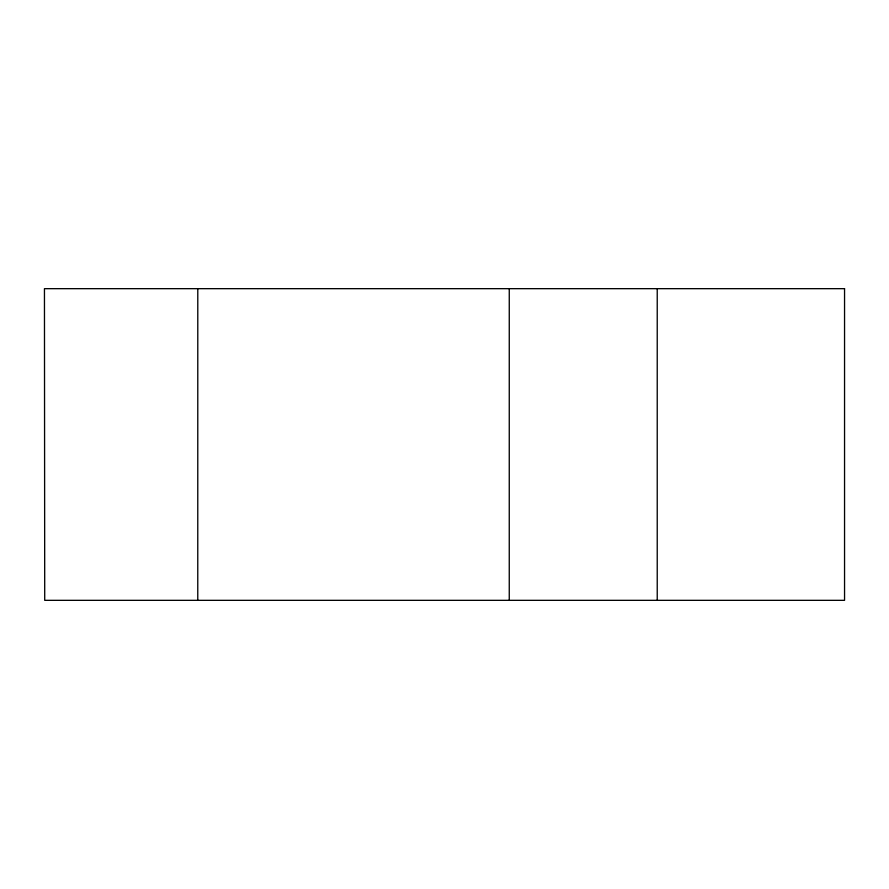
<?xml version="1.0" encoding="UTF-8"?>
<svg xmlns="http://www.w3.org/2000/svg" width="889" height="889" viewBox="0 0 889 889"><rect width="100%" height="100%" fill="white"/><g stroke="black" fill="none" stroke-linecap="round" stroke-linejoin="round"><path stroke-width="1.33" d="M197.769 600.331L197.791 288.669M509.253 600.331L509.264 288.669M657.227 288.669L657.227 600.331M844.55 288.669L44.45 288.669L44.717 600.331L844.55 600.331L844.55 288.669"/></g></svg>
